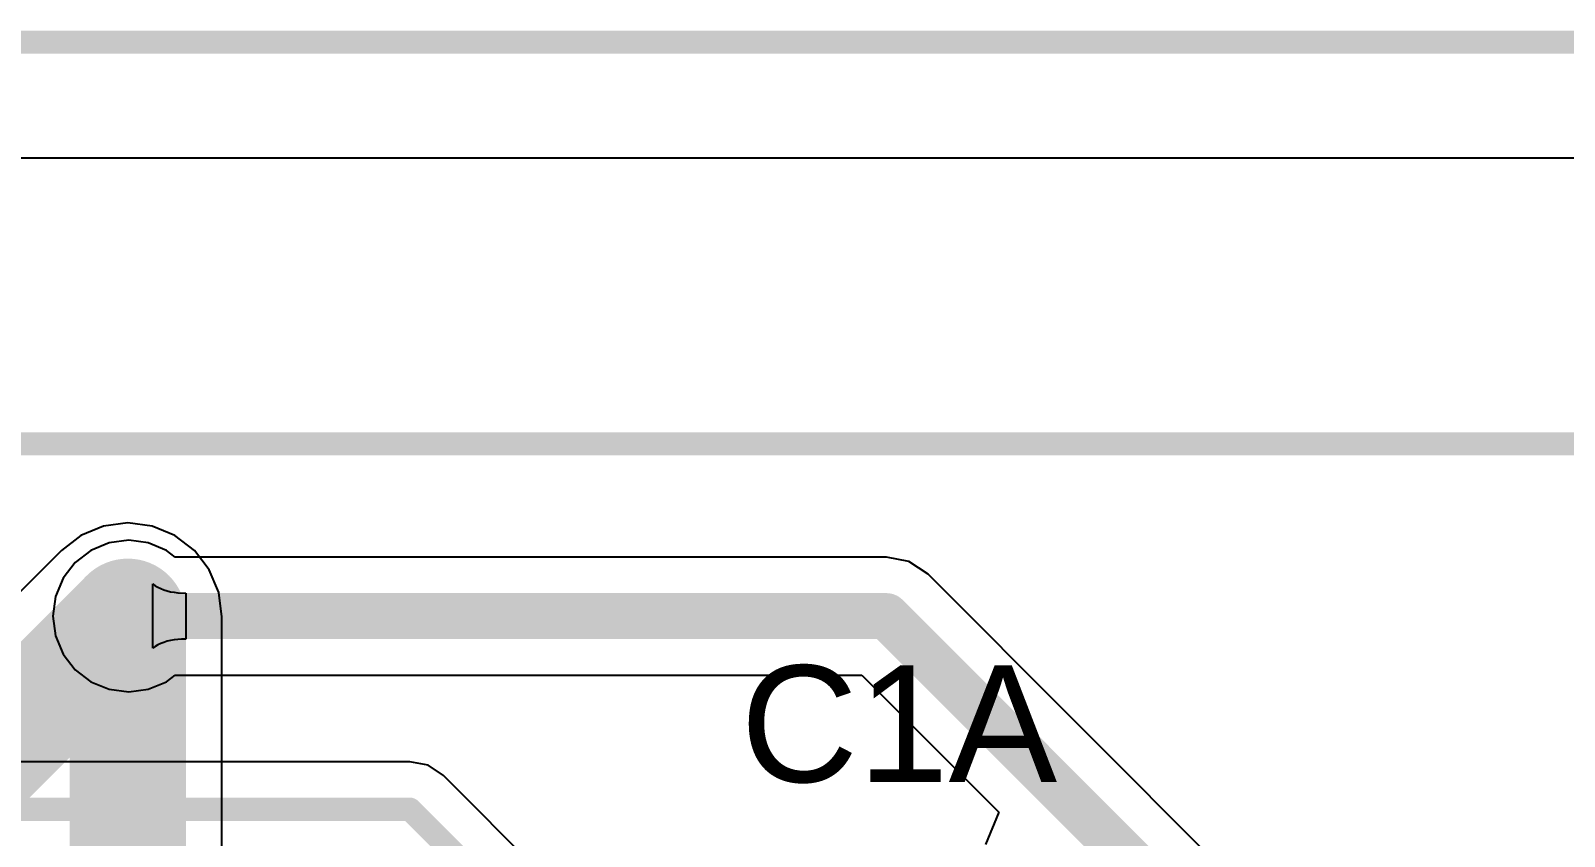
# Model space of a CAD drawing. Header units: inches. Extents: x -0.14 to 3.29, y -0.08 to 7.88.
# Drawn here: x 1.362 to 1.888, y 7.602 to 7.878 of the extents above; entities that cross this region are included whole.
import ezdxf

# ---------------------------------------------------------------- set-up
doc = ezdxf.new("R2010")
doc.units = ezdxf.units.IN
doc.header["$MEASUREMENT"] = 0
for name, color, linetype in [('Board outline', 6, 'Continuous'), ('Bottom Layer', 5, 'Continuous'), ('PCBD Notes', 76, 'Continuous'), ('Top Layer', 1, 'Continuous'), ('Top Overlay', 2, 'Continuous'), ('Via Holes', 16, 'Continuous')]:
    doc.layers.add(name, color=color, linetype=linetype)
doc.styles.add('Arial', font='', dxfattribs={"height": 0.2})
doc.styles.get('Arial').set_extended_font_data('Arial')

msp = doc.modelspace()

# ---------------------------------------------------------------- hatches: boundary and pattern name
at = {"layer": 'Bottom Layer'}
h = msp.add_hatch(color=5, dxfattribs=at)
edge = h.paths.add_edge_path()
edge.add_arc((1.3952, 7.67717), 0.01378, 0, 360)
at = {"layer": 'Top Layer'}
h = msp.add_hatch(color=1, dxfattribs=at)
edge = h.paths.add_edge_path()
edge.add_arc((1.3952, 7.67717), 0.01378, 0, 360)
at = {"layer": 'Via Holes'}
h = msp.add_hatch(color=7, dxfattribs=at)
edge = h.paths.add_edge_path()
edge.add_arc((1.3952, 7.67717), 0.00689, 0, 360)

# ---------------------------------------------------------------- linework, layer by layer
at = {"layer": 'Board outline'}
msp.add_lwpolyline([(0.62992, 7.87402, 0.00787, 0.00787, 0), (2.51968, 7.87402, 0.00787, 0.00787, 0)], format="xyseb", dxfattribs=at)
at = {"layer": 'Bottom Layer'}
for p, q in [((0.64637, 7.83431), (2.50324, 7.83431)), ((1.38656, 7.70806), (1.37877, 7.70483)), ((1.39491, 7.70916), (1.38656, 7.70806)), ((1.40327, 7.70806), (1.39491, 7.70916)), ((1.41105, 7.70483), (1.40327, 7.70806)), ((1.37877, 7.70483), (1.37209, 7.6997)), ((1.41774, 7.6997), (1.41105, 7.70483)), ((1.37209, 7.6997), (1.32711, 7.65472)), ((1.42286, 7.69302), (1.41774, 7.6997)), ((1.42609, 7.68523), (1.42286, 7.69302)), ((1.42719, 7.67688), (1.42609, 7.68523)), ((1.42719, 7.5713), (1.42719, 7.67688))]:
    msp.add_line(p, q, dxfattribs=at)
for points in [[(1.34048, 7.62245, 0.04, 0.04, 0), (1.39491, 7.67688, 0.04, 0.04, 0)], [(1.39491, 7.56942, 0.04, 0.04, 0), (1.39491, 7.67688, 0.04, 0.04, 0)]]:
    msp.add_lwpolyline(points, format="xyseb", dxfattribs=at)
msp.add_lwpolyline([(1.38491, 7.67688, 0.02, 0.02, 1), (1.40491, 7.67688, 0.02, 0.02, 1)], format="xyseb", close=True, dxfattribs=at)
msp.add_lwpolyline([(1.38491, 7.67688, 0.02, 0.02, 1), (1.40491, 7.67688, 0.02, 0.02, 1)], format="xyseb", close=True, dxfattribs=at)
at = {"layer": 'PCBD Notes'}
msp.add_lwpolyline([(1.08268, 7.73622, 0.00787, 0.00787, 0), (2.06693, 7.73622, 0.00787, 0.00787, 0)], format="xyseb", dxfattribs=at)
at = {"layer": 'Top Layer'}
for p, q in [((1.33297, 7.83431), (2.21034, 7.83431)), ((1.38847, 7.70228), (1.3822, 7.69968)), ((1.3952, 7.70317), (1.38847, 7.70228)), ((1.40193, 7.70228), (1.3952, 7.70317)), ((1.4082, 7.69968), (1.40193, 7.70228)), ((1.3822, 7.69968), (1.37681, 7.69555)), ((1.41114, 7.69743), (1.4082, 7.69968)), ((1.65527, 7.69743), (1.41114, 7.69743)), ((1.66302, 7.69589), (1.65527, 7.69743)), ((1.37681, 7.69555), (1.37268, 7.69017)), ((1.6696, 7.69149), (1.66302, 7.69589)), ((1.92363, 7.43746), (1.6696, 7.69149)), ((1.37268, 7.69017), (1.37008, 7.6839)), ((1.40347, 7.66615), (1.40347, 7.68818)), ((1.40347, 7.68818), (1.40434, 7.68759)), ((1.40434, 7.68759), (1.40526, 7.68705)), ((1.40526, 7.68705), (1.40625, 7.68658)), ((1.40625, 7.68658), (1.40729, 7.68617)), ((1.40729, 7.68617), (1.40839, 7.68583)), ((1.40839, 7.68583), (1.40955, 7.68554)), ((1.40955, 7.68554), (1.41077, 7.68532)), ((1.37008, 7.6839), (1.3692, 7.67717)), ((1.41077, 7.68532), (1.41205, 7.68517)), ((1.41205, 7.68517), (1.41477, 7.68504)), ((1.41477, 7.68504), (1.41477, 7.66929)), ((1.3692, 7.67717), (1.37008, 7.67044)), ((1.37008, 7.67044), (1.37268, 7.66416)), ((1.40434, 7.66674), (1.40347, 7.66615)), ((1.40526, 7.66728), (1.40434, 7.66674)), ((1.40625, 7.66775), (1.40526, 7.66728)), ((1.40729, 7.66816), (1.40625, 7.66775)), ((1.40839, 7.66851), (1.40729, 7.66816)), ((1.40955, 7.66879), (1.40839, 7.66851)), ((1.41077, 7.66901), (1.40955, 7.66879)), ((1.41338, 7.66926), (1.41077, 7.66901)), ((1.41477, 7.66929), (1.41338, 7.66926)), ((1.37268, 7.66416), (1.37681, 7.65878)), ((1.37681, 7.65878), (1.3822, 7.65465)), ((1.3822, 7.65465), (1.38847, 7.65205)), ((1.40193, 7.65205), (1.4082, 7.65465)), ((1.4082, 7.65465), (1.41114, 7.6569)), ((1.41114, 7.6569), (1.64688, 7.6569)), ((1.64688, 7.6569), (1.69387, 7.60991)), ((1.38847, 7.65205), (1.3952, 7.65116)), ((1.3952, 7.65116), (1.40193, 7.65205)), ((1.49173, 7.62723), (1.30666, 7.62723)), ((1.49797, 7.62598), (1.49173, 7.62723)), ((1.50326, 7.62245), (1.49797, 7.62598)), ((1.54822, 7.57749), (1.50326, 7.62245)), ((1.69387, 7.60991), (1.68928, 7.59882))]:
    msp.add_line(p, q, dxfattribs=at)
for points in [[(1.39463, 7.67717, 0.01575, 0.01575, 0), (1.3952, 7.67717, 0.01575, 0.01575, 0)], [(1.3952, 7.67717, 0.01575, 0.01575, 0), (1.65527, 7.67717, 0.01575, 0.01575, 0)], [(1.65527, 7.67717, 0.01575, 0.01575, 0), (1.91524, 7.4172, 0.01575, 0.01575, 0)], [(1.30666, 7.61091, 0.008, 0.008, 0), (1.49173, 7.61091, 0.008, 0.008, 0)], [(1.49173, 7.61091, 0.008, 0.008, 0), (1.60012, 7.50252, 0.008, 0.008, 0)]]:
    msp.add_lwpolyline(points, format="xyseb", dxfattribs=at)
for points in [[(1.39069, 7.67717, 0.00787, 0.00787, 1), (1.39856, 7.67717, 0.00787, 0.00787, 1)], [(1.39126, 7.67717, 0.00787, 0.00787, 1), (1.39913, 7.67717, 0.00787, 0.00787, 1)], [(1.39126, 7.67717, 0.00787, 0.00787, 1), (1.39913, 7.67717, 0.00787, 0.00787, 1)], [(1.65133, 7.67717, 0.00787, 0.00787, 1), (1.65921, 7.67717, 0.00787, 0.00787, 1)], [(1.65133, 7.67717, 0.00787, 0.00787, 1), (1.65921, 7.67717, 0.00787, 0.00787, 1)], [(1.48973, 7.61091, 0.004, 0.004, 1), (1.49373, 7.61091, 0.004, 0.004, 1)], [(1.48973, 7.61091, 0.004, 0.004, 1), (1.49373, 7.61091, 0.004, 0.004, 1)]]:
    msp.add_lwpolyline(points, format="xyseb", close=True, dxfattribs=at)

# ---------------------------------------------------------------- texts
at = {"layer": 'Top Overlay', "style": 'Arial'}
msp.add_text('C1A', height=0.04, dxfattribs=at).set_placement((1.6052, 7.62024))

doc.saveas('drawing.dxf')
